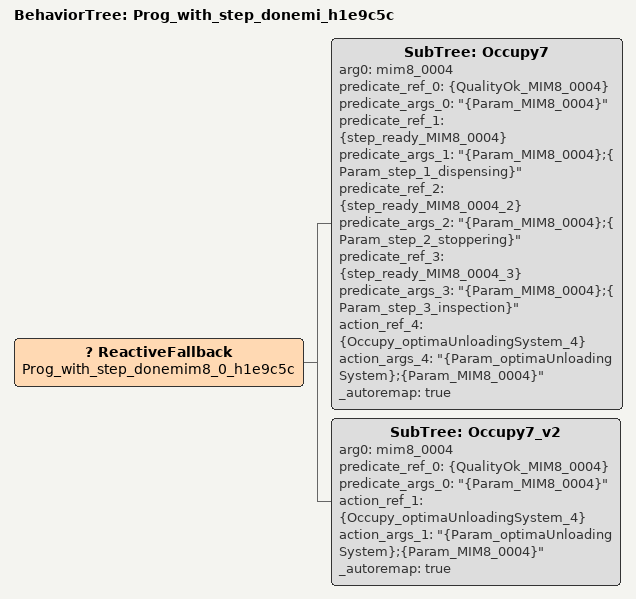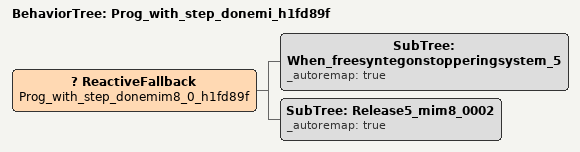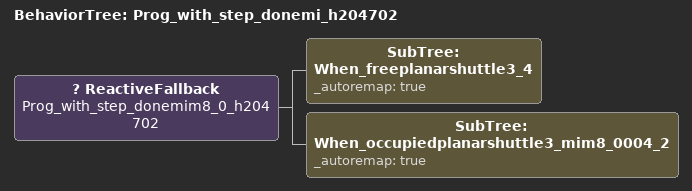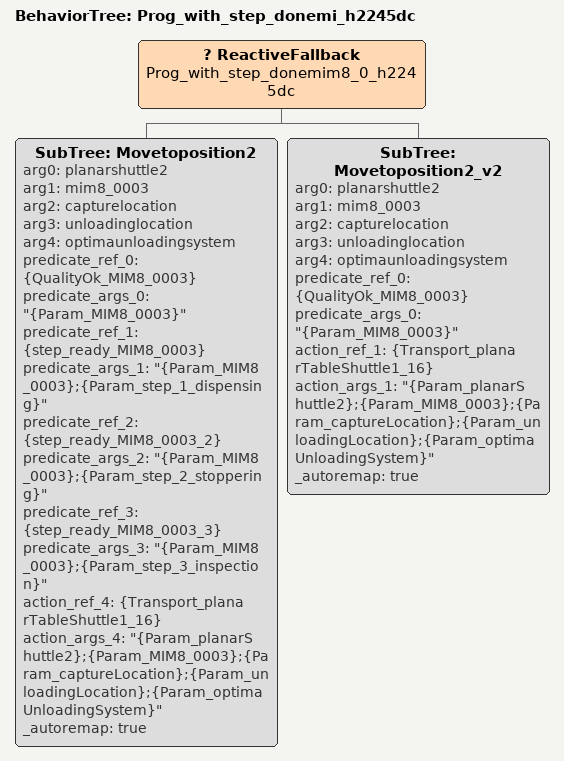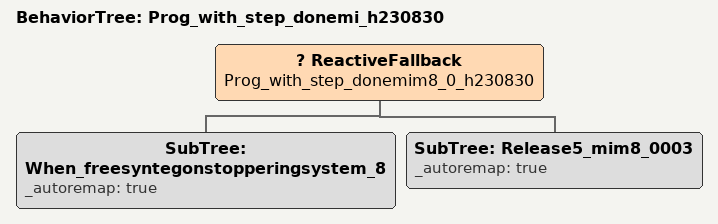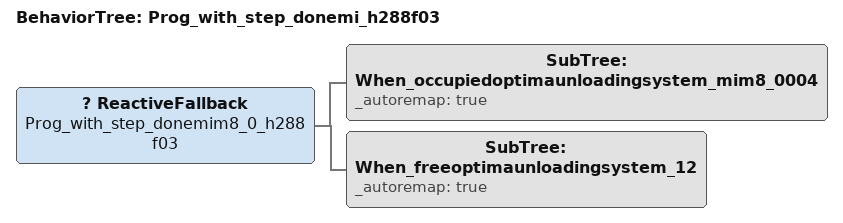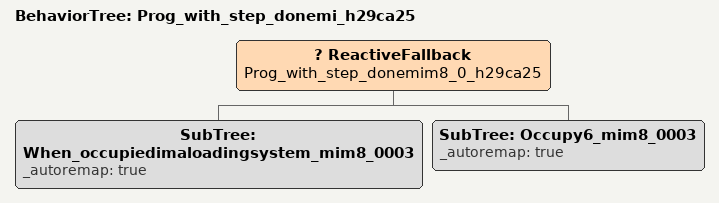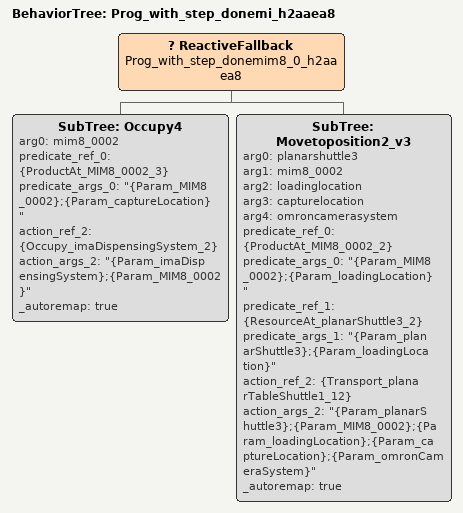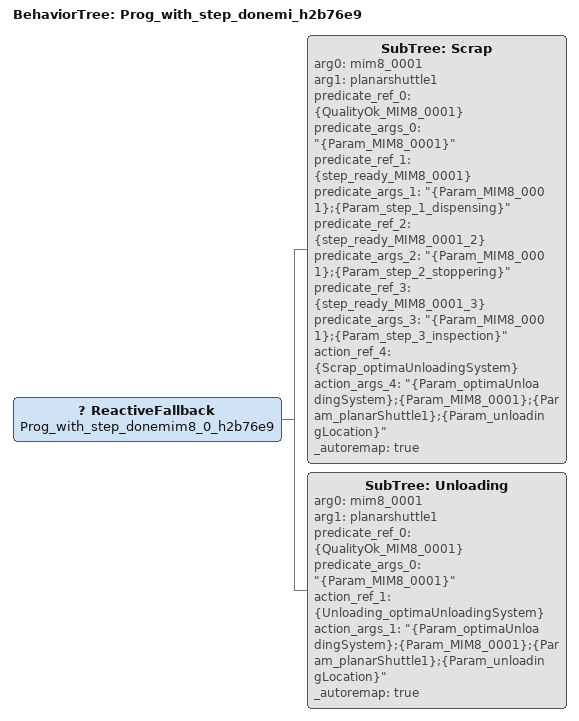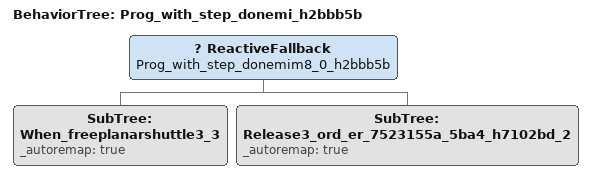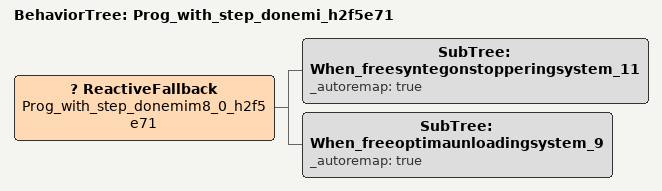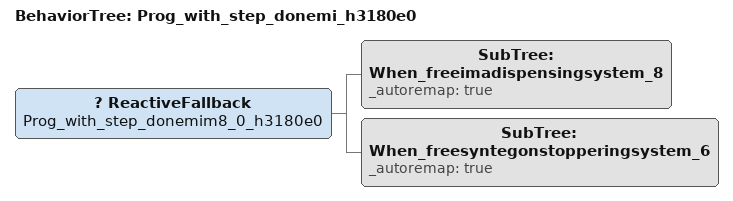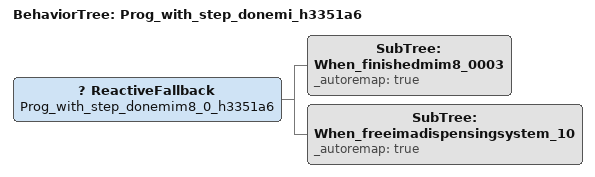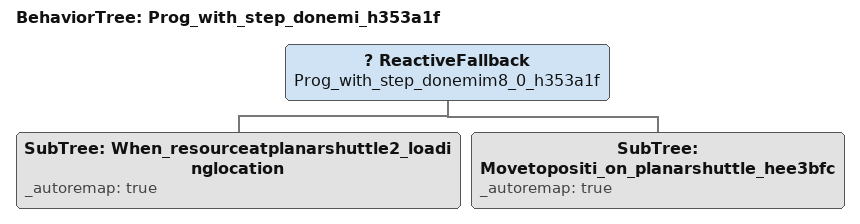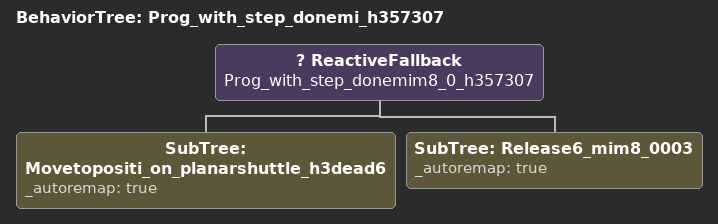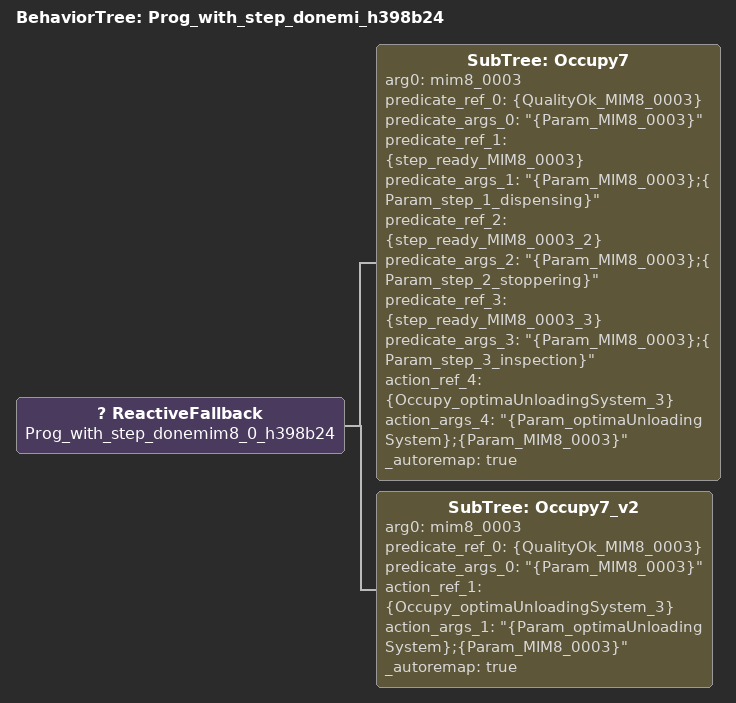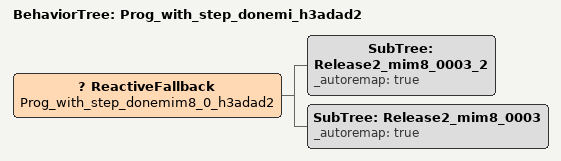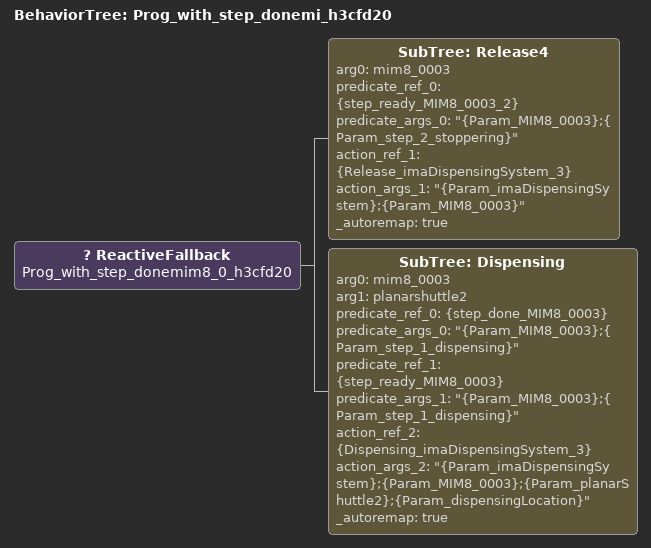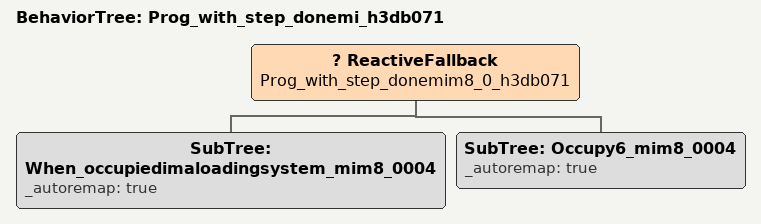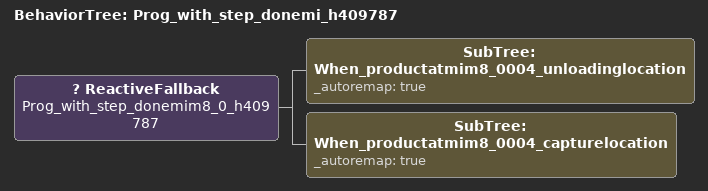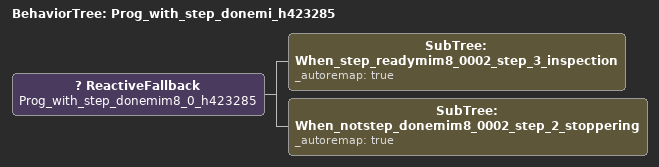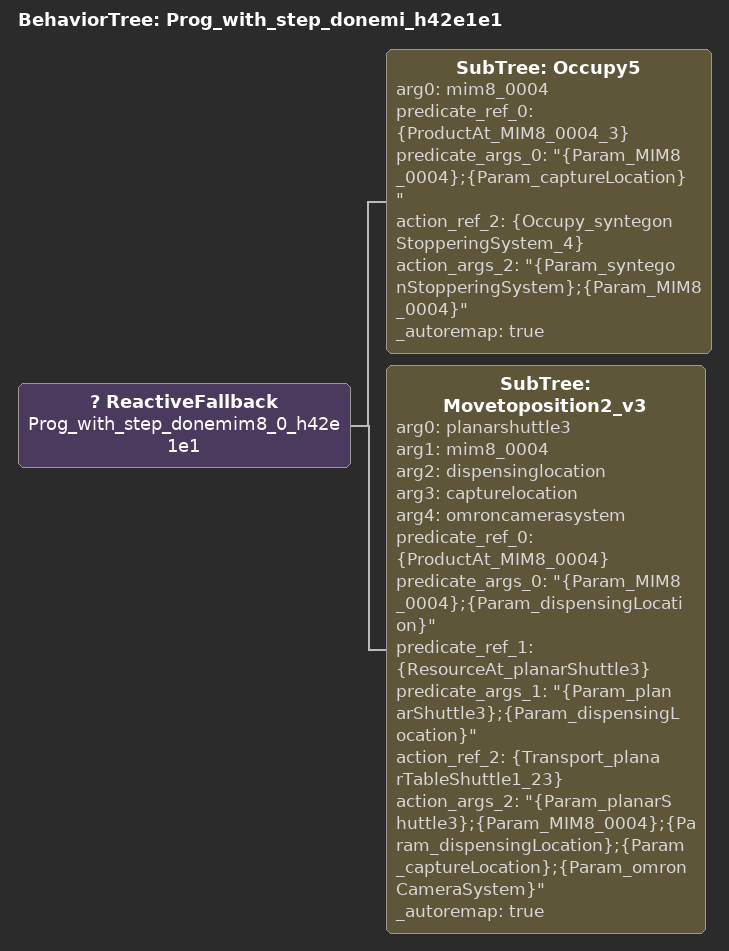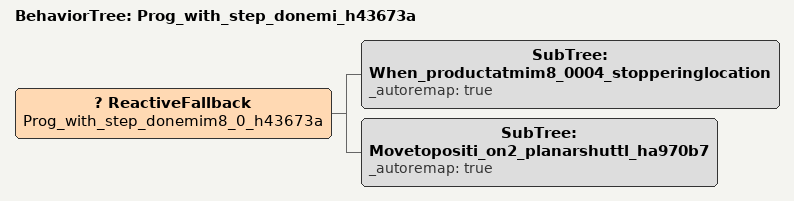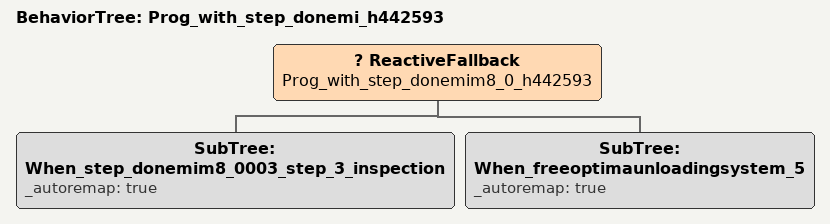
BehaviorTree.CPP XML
<BehaviorTree ID="Prog_with_step_donemi_h1e9c5c">
  <ReactiveFallback name="Prog_with_step_donemim8_0_h1e9c5c">
    <SubTree ID="Occupy7" arg0="mim8_0004" predicate_ref_0="{QualityOk_MIM8_0004}" predicate_args_0="&quot;{Param_MIM8_0004}&quot;" predicate_ref_1="{step_ready_MIM8_0004}" predicate_args_1="&quot;{Param_MIM8_0004};{Param_step_1_dispensing}&quot;" predicate_ref_2="{step_ready_MIM8_0004_2}" predicate_args_2="&quot;{Param_MIM8_0004};{Param_step_2_stoppering}&quot;" predicate_ref_3="{step_ready_MIM8_0004_3}" predicate_args_3="&quot;{Param_MIM8_0004};{Param_step_3_inspection}&quot;" action_ref_4="{Occupy_optimaUnloadingSystem_4}" action_args_4="&quot;{Param_optimaUnloadingSystem};{Param_MIM8_0004}&quot;" _autoremap="true"/>
    <SubTree ID="Occupy7_v2" arg0="mim8_0004" predicate_ref_0="{QualityOk_MIM8_0004}" predicate_args_0="&quot;{Param_MIM8_0004}&quot;" action_ref_1="{Occupy_optimaUnloadingSystem_4}" action_args_1="&quot;{Param_optimaUnloadingSystem};{Param_MIM8_0004}&quot;" _autoremap="true"/>
  </ReactiveFallback>
</BehaviorTree>

<BehaviorTree ID="Prog_with_step_donemi_h1fd89f">
  <ReactiveFallback name="Prog_with_step_donemim8_0_h1fd89f">
    <SubTree ID="When_freesyntegonstopperingsystem_5" _autoremap="true"/>
    <SubTree ID="Release5_mim8_0002" _autoremap="true"/>
  </ReactiveFallback>
</BehaviorTree>

<BehaviorTree ID="Prog_with_step_donemi_h204702">
  <ReactiveFallback name="Prog_with_step_donemim8_0_h204702">
    <SubTree ID="When_freeplanarshuttle3_4" _autoremap="true"/>
    <SubTree ID="When_occupiedplanarshuttle3_mim8_0004_2" _autoremap="true"/>
  </ReactiveFallback>
</BehaviorTree>

<BehaviorTree ID="Prog_with_step_donemi_h2245dc">
  <ReactiveFallback name="Prog_with_step_donemim8_0_h2245dc">
    <SubTree ID="Movetoposition2" arg0="planarshuttle2" arg1="mim8_0003" arg2="capturelocation" arg3="unloadinglocation" arg4="optimaunloadingsystem" predicate_ref_0="{QualityOk_MIM8_0003}" predicate_args_0="&quot;{Param_MIM8_0003}&quot;" predicate_ref_1="{step_ready_MIM8_0003}" predicate_args_1="&quot;{Param_MIM8_0003};{Param_step_1_dispensing}&quot;" predicate_ref_2="{step_ready_MIM8_0003_2}" predicate_args_2="&quot;{Param_MIM8_0003};{Param_step_2_stoppering}&quot;" predicate_ref_3="{step_ready_MIM8_0003_3}" predicate_args_3="&quot;{Param_MIM8_0003};{Param_step_3_inspection}&quot;" action_ref_4="{Transport_planarTableShuttle1_16}" action_args_4="&quot;{Param_planarShuttle2};{Param_MIM8_0003};{Param_captureLocation};{Param_unloadingLocation};{Param_optimaUnloadingSystem}&quot;" _autoremap="true"/>
    <SubTree ID="Movetoposition2_v2" arg0="planarshuttle2" arg1="mim8_0003" arg2="capturelocation" arg3="unloadinglocation" arg4="optimaunloadingsystem" predicate_ref_0="{QualityOk_MIM8_0003}" predicate_args_0="&quot;{Param_MIM8_0003}&quot;" action_ref_1="{Transport_planarTableShuttle1_16}" action_args_1="&quot;{Param_planarShuttle2};{Param_MIM8_0003};{Param_captureLocation};{Param_unloadingLocation};{Param_optimaUnloadingSystem}&quot;" _autoremap="true"/>
  </ReactiveFallback>
</BehaviorTree>

<BehaviorTree ID="Prog_with_step_donemi_h230830">
  <ReactiveFallback name="Prog_with_step_donemim8_0_h230830">
    <SubTree ID="When_freesyntegonstopperingsystem_8" _autoremap="true"/>
    <SubTree ID="Release5_mim8_0003" _autoremap="true"/>
  </ReactiveFallback>
</BehaviorTree>

<BehaviorTree ID="Prog_with_step_donemi_h288f03">
  <ReactiveFallback name="Prog_with_step_donemim8_0_h288f03">
    <SubTree ID="When_occupiedoptimaunloadingsystem_mim8_0004" _autoremap="true"/>
    <SubTree ID="When_freeoptimaunloadingsystem_12" _autoremap="true"/>
  </ReactiveFallback>
</BehaviorTree>

<BehaviorTree ID="Prog_with_step_donemi_h29ca25">
  <ReactiveFallback name="Prog_with_step_donemim8_0_h29ca25">
    <SubTree ID="When_occupiedimaloadingsystem_mim8_0003" _autoremap="true"/>
    <SubTree ID="Occupy6_mim8_0003" _autoremap="true"/>
  </ReactiveFallback>
</BehaviorTree>

<BehaviorTree ID="Prog_with_step_donemi_h2aaea8">
  <ReactiveFallback name="Prog_with_step_donemim8_0_h2aaea8">
    <SubTree ID="Occupy4" arg0="mim8_0002" predicate_ref_0="{ProductAt_MIM8_0002_3}" predicate_args_0="&quot;{Param_MIM8_0002};{Param_captureLocation}&quot;" action_ref_2="{Occupy_imaDispensingSystem_2}" action_args_2="&quot;{Param_imaDispensingSystem};{Param_MIM8_0002}&quot;" _autoremap="true"/>
    <SubTree ID="Movetoposition2_v3" arg0="planarshuttle3" arg1="mim8_0002" arg2="loadinglocation" arg3="capturelocation" arg4="omroncamerasystem" predicate_ref_0="{ProductAt_MIM8_0002_2}" predicate_args_0="&quot;{Param_MIM8_0002};{Param_loadingLocation}&quot;" predicate_ref_1="{ResourceAt_planarShuttle3_2}" predicate_args_1="&quot;{Param_planarShuttle3};{Param_loadingLocation}&quot;" action_ref_2="{Transport_planarTableShuttle1_12}" action_args_2="&quot;{Param_planarShuttle3};{Param_MIM8_0002};{Param_loadingLocation};{Param_captureLocation};{Param_omronCameraSystem}&quot;" _autoremap="true"/>
  </ReactiveFallback>
</BehaviorTree>

<BehaviorTree ID="Prog_with_step_donemi_h2b76e9">
  <ReactiveFallback name="Prog_with_step_donemim8_0_h2b76e9">
    <SubTree ID="Scrap" arg0="mim8_0001" arg1="planarshuttle1" predicate_ref_0="{QualityOk_MIM8_0001}" predicate_args_0="&quot;{Param_MIM8_0001}&quot;" predicate_ref_1="{step_ready_MIM8_0001}" predicate_args_1="&quot;{Param_MIM8_0001};{Param_step_1_dispensing}&quot;" predicate_ref_2="{step_ready_MIM8_0001_2}" predicate_args_2="&quot;{Param_MIM8_0001};{Param_step_2_stoppering}&quot;" predicate_ref_3="{step_ready_MIM8_0001_3}" predicate_args_3="&quot;{Param_MIM8_0001};{Param_step_3_inspection}&quot;" action_ref_4="{Scrap_optimaUnloadingSystem}" action_args_4="&quot;{Param_optimaUnloadingSystem};{Param_MIM8_0001};{Param_planarShuttle1};{Param_unloadingLocation}&quot;" _autoremap="true"/>
    <SubTree ID="Unloading" arg0="mim8_0001" arg1="planarshuttle1" predicate_ref_0="{QualityOk_MIM8_0001}" predicate_args_0="&quot;{Param_MIM8_0001}&quot;" action_ref_1="{Unloading_optimaUnloadingSystem}" action_args_1="&quot;{Param_optimaUnloadingSystem};{Param_MIM8_0001};{Param_planarShuttle1};{Param_unloadingLocation}&quot;" _autoremap="true"/>
  </ReactiveFallback>
</BehaviorTree>

<BehaviorTree ID="Prog_with_step_donemi_h2bbb5b">
  <ReactiveFallback name="Prog_with_step_donemim8_0_h2bbb5b">
    <SubTree ID="When_freeplanarshuttle3_3" _autoremap="true"/>
    <SubTree ID="Release3_ord_er_7523155a_5ba4_h7102bd_2" _autoremap="true"/>
  </ReactiveFallback>
</BehaviorTree>

<BehaviorTree ID="Prog_with_step_donemi_h2f5e71">
  <ReactiveFallback name="Prog_with_step_donemim8_0_h2f5e71">
    <SubTree ID="When_freesyntegonstopperingsystem_11" _autoremap="true"/>
    <SubTree ID="When_freeoptimaunloadingsystem_9" _autoremap="true"/>
  </ReactiveFallback>
</BehaviorTree>

<BehaviorTree ID="Prog_with_step_donemi_h3180e0">
  <ReactiveFallback name="Prog_with_step_donemim8_0_h3180e0">
    <SubTree ID="When_freeimadispensingsystem_8" _autoremap="true"/>
    <SubTree ID="When_freesyntegonstopperingsystem_6" _autoremap="true"/>
  </ReactiveFallback>
</BehaviorTree>

<BehaviorTree ID="Prog_with_step_donemi_h3351a6">
  <ReactiveFallback name="Prog_with_step_donemim8_0_h3351a6">
    <SubTree ID="When_finishedmim8_0003" _autoremap="true"/>
    <SubTree ID="When_freeimadispensingsystem_10" _autoremap="true"/>
  </ReactiveFallback>
</BehaviorTree>

<BehaviorTree ID="Prog_with_step_donemi_h353a1f">
  <ReactiveFallback name="Prog_with_step_donemim8_0_h353a1f">
    <SubTree ID="When_resourceatplanarshuttle2_loadinglocation" _autoremap="true"/>
    <SubTree ID="Movetopositi_on_planarshuttle_hee3bfc" _autoremap="true"/>
  </ReactiveFallback>
</BehaviorTree>

<BehaviorTree ID="Prog_with_step_donemi_h357307">
  <ReactiveFallback name="Prog_with_step_donemim8_0_h357307">
    <SubTree ID="Movetopositi_on_planarshuttle_h3dead6" _autoremap="true"/>
    <SubTree ID="Release6_mim8_0003" _autoremap="true"/>
  </ReactiveFallback>
</BehaviorTree>

<BehaviorTree ID="Prog_with_step_donemi_h398b24">
  <ReactiveFallback name="Prog_with_step_donemim8_0_h398b24">
    <SubTree ID="Occupy7" arg0="mim8_0003" predicate_ref_0="{QualityOk_MIM8_0003}" predicate_args_0="&quot;{Param_MIM8_0003}&quot;" predicate_ref_1="{step_ready_MIM8_0003}" predicate_args_1="&quot;{Param_MIM8_0003};{Param_step_1_dispensing}&quot;" predicate_ref_2="{step_ready_MIM8_0003_2}" predicate_args_2="&quot;{Param_MIM8_0003};{Param_step_2_stoppering}&quot;" predicate_ref_3="{step_ready_MIM8_0003_3}" predicate_args_3="&quot;{Param_MIM8_0003};{Param_step_3_inspection}&quot;" action_ref_4="{Occupy_optimaUnloadingSystem_3}" action_args_4="&quot;{Param_optimaUnloadingSystem};{Param_MIM8_0003}&quot;" _autoremap="true"/>
    <SubTree ID="Occupy7_v2" arg0="mim8_0003" predicate_ref_0="{QualityOk_MIM8_0003}" predicate_args_0="&quot;{Param_MIM8_0003}&quot;" action_ref_1="{Occupy_optimaUnloadingSystem_3}" action_args_1="&quot;{Param_optimaUnloadingSystem};{Param_MIM8_0003}&quot;" _autoremap="true"/>
  </ReactiveFallback>
</BehaviorTree>

<BehaviorTree ID="Prog_with_step_donemi_h3adad2">
  <ReactiveFallback name="Prog_with_step_donemim8_0_h3adad2">
    <SubTree ID="Release2_mim8_0003_2" _autoremap="true"/>
    <SubTree ID="Release2_mim8_0003" _autoremap="true"/>
  </ReactiveFallback>
</BehaviorTree>

<BehaviorTree ID="Prog_with_step_donemi_h3cfd20">
  <ReactiveFallback name="Prog_with_step_donemim8_0_h3cfd20">
    <SubTree ID="Release4" arg0="mim8_0003" predicate_ref_0="{step_ready_MIM8_0003_2}" predicate_args_0="&quot;{Param_MIM8_0003};{Param_step_2_stoppering}&quot;" action_ref_1="{Release_imaDispensingSystem_3}" action_args_1="&quot;{Param_imaDispensingSystem};{Param_MIM8_0003}&quot;" _autoremap="true"/>
    <SubTree ID="Dispensing" arg0="mim8_0003" arg1="planarshuttle2" predicate_ref_0="{step_done_MIM8_0003}" predicate_args_0="&quot;{Param_MIM8_0003};{Param_step_1_dispensing}&quot;" predicate_ref_1="{step_ready_MIM8_0003}" predicate_args_1="&quot;{Param_MIM8_0003};{Param_step_1_dispensing}&quot;" action_ref_2="{Dispensing_imaDispensingSystem_3}" action_args_2="&quot;{Param_imaDispensingSystem};{Param_MIM8_0003};{Param_planarShuttle2};{Param_dispensingLocation}&quot;" _autoremap="true"/>
  </ReactiveFallback>
</BehaviorTree>

<BehaviorTree ID="Prog_with_step_donemi_h3db071">
  <ReactiveFallback name="Prog_with_step_donemim8_0_h3db071">
    <SubTree ID="When_occupiedimaloadingsystem_mim8_0004" _autoremap="true"/>
    <SubTree ID="Occupy6_mim8_0004" _autoremap="true"/>
  </ReactiveFallback>
</BehaviorTree>

<BehaviorTree ID="Prog_with_step_donemi_h409787">
  <ReactiveFallback name="Prog_with_step_donemim8_0_h409787">
    <SubTree ID="When_productatmim8_0004_unloadinglocation" _autoremap="true"/>
    <SubTree ID="When_productatmim8_0004_capturelocation" _autoremap="true"/>
  </ReactiveFallback>
</BehaviorTree>

<BehaviorTree ID="Prog_with_step_donemi_h423285">
  <ReactiveFallback name="Prog_with_step_donemim8_0_h423285">
    <SubTree ID="When_step_readymim8_0002_step_3_inspection" _autoremap="true"/>
    <SubTree ID="When_notstep_donemim8_0002_step_2_stoppering" _autoremap="true"/>
  </ReactiveFallback>
</BehaviorTree>

<BehaviorTree ID="Prog_with_step_donemi_h42e1e1">
  <ReactiveFallback name="Prog_with_step_donemim8_0_h42e1e1">
    <SubTree ID="Occupy5" arg0="mim8_0004" predicate_ref_0="{ProductAt_MIM8_0004_3}" predicate_args_0="&quot;{Param_MIM8_0004};{Param_captureLocation}&quot;" action_ref_2="{Occupy_syntegonStopperingSystem_4}" action_args_2="&quot;{Param_syntegonStopperingSystem};{Param_MIM8_0004}&quot;" _autoremap="true"/>
    <SubTree ID="Movetoposition2_v3" arg0="planarshuttle3" arg1="mim8_0004" arg2="dispensinglocation" arg3="capturelocation" arg4="omroncamerasystem" predicate_ref_0="{ProductAt_MIM8_0004}" predicate_args_0="&quot;{Param_MIM8_0004};{Param_dispensingLocation}&quot;" predicate_ref_1="{ResourceAt_planarShuttle3}" predicate_args_1="&quot;{Param_planarShuttle3};{Param_dispensingLocation}&quot;" action_ref_2="{Transport_planarTableShuttle1_23}" action_args_2="&quot;{Param_planarShuttle3};{Param_MIM8_0004};{Param_dispensingLocation};{Param_captureLocation};{Param_omronCameraSystem}&quot;" _autoremap="true"/>
  </ReactiveFallback>
</BehaviorTree>

<BehaviorTree ID="Prog_with_step_donemi_h43673a">
  <ReactiveFallback name="Prog_with_step_donemim8_0_h43673a">
    <SubTree ID="When_productatmim8_0004_stopperinglocation" _autoremap="true"/>
    <SubTree ID="Movetopositi_on2_planarshuttl_ha970b7" _autoremap="true"/>
  </ReactiveFallback>
</BehaviorTree>

<BehaviorTree ID="Prog_with_step_donemi_h442593">
  <ReactiveFallback name="Prog_with_step_donemim8_0_h442593">
    <SubTree ID="When_step_donemim8_0003_step_3_inspection" _autoremap="true"/>
    <SubTree ID="When_freeoptimaunloadingsystem_5" _autoremap="true"/>
  </ReactiveFallback>
</BehaviorTree>
